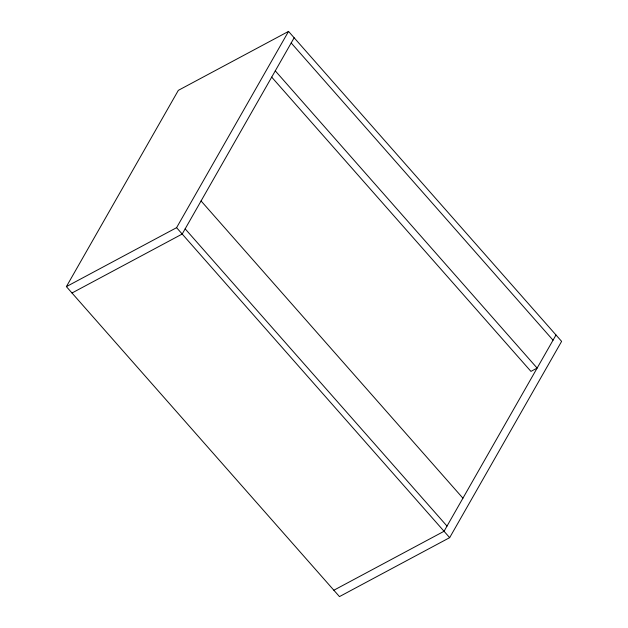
<?xml version="1.0" encoding="UTF-8"?>
<svg xmlns="http://www.w3.org/2000/svg" width="628" height="628" viewBox="0 0 628 628"><rect width="100%" height="100%" fill="white"/><g stroke="black" fill="none" stroke-linecap="round" stroke-linejoin="round"><path stroke-width="0.94" d="M66.387 286.627L178.336 90.353L288.535 31.4L561.613 341.373L449.664 537.647L339.465 596.6L66.387 286.627L176.586 227.674L288.535 31.4M294.147 37.774L182.198 234.04L72 293.001M556 334.999L444.051 531.272L333.853 590.226M291.188 42.955L553.04 340.188M275.276 70.854L537.128 368.087L530.95 371.391L271.689 77.103M201.07 200.96L462.922 498.185M185.158 228.851L447.01 526.083M176.586 227.674L449.664 537.647"/></g></svg>
